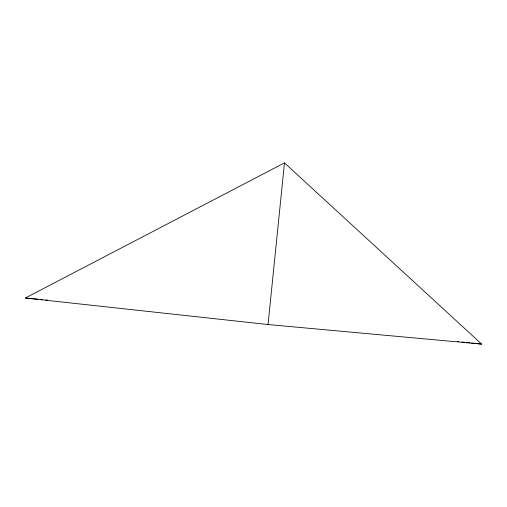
<?xml version="1.0" encoding="UTF-8"?>
<svg xmlns="http://www.w3.org/2000/svg" width="507" height="507" viewBox="0 0 507 507"><rect width="100%" height="100%" fill="white"/><g stroke="black" fill="none" stroke-linecap="round" stroke-linejoin="round"><path stroke-width="0.76" d="M268.051 324.543L284.471 162.899L25.35 298.015L268.051 324.543L481.65 344.101L284.471 162.899M25.35 298.015L37.962 299.168M40.326 299.384L42.689 299.599M45.845 299.891L47.417 300.03M457.301 341.439L458.873 341.61M462.016 341.952L464.368 342.212M466.725 342.472L469.869 342.814M471.44 342.986L481.65 344.101"/></g></svg>
